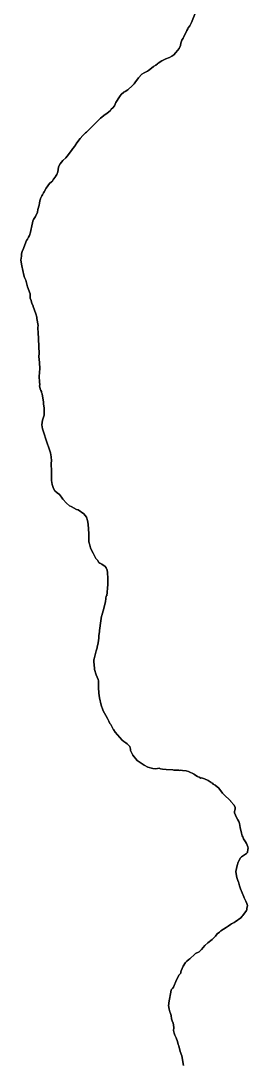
# Model space of a CAD drawing. Header units: inches. Extents: x 141448 to 685535, y 3466439 to 4099221.
# Drawn here: x 287913 to 291056, y 3979986 to 3994452 of the extents above; entities that cross this region are included whole.
import ezdxf

# ---------------------------------------------------------------- set-up
doc = ezdxf.new("R2010")
doc.units = ezdxf.units.IN
doc.header["$MEASUREMENT"] = 0
doc.layers.add('az_county', color=7, linetype='Continuous')

msp = doc.modelspace()

# ---------------------------------------------------------------- linework, layer by layer
at = {"layer": 'az_county'}
for points in [[(290330.75, 3994568.5), (290273.25, 3994428.75), (290248.03125, 3994382.5), (290229.25, 3994355.25), (290224.4375, 3994343.25), (290208.84375, 3994318.75), (290202.03125, 3994303), (290184.34375, 3994273.25), (290167.9375, 3994230.5), (290156.25, 3994211.5), (290140.9375, 3994182.5), (290127.75, 3994142.75), (290120.34375, 3994110.5), (290100.9375, 3994067.5), (290058.84375, 3994011.5), (290028.75, 3993978.5), (290002.34375, 3993961.75), (289968.03125, 3993944.75), (289916.9375, 3993925.5), (289864.4375, 3993899.25), (289812.25, 3993864.5), (289804.4375, 3993855), (289781.625, 3993836), (289749.625, 3993817), (289697.125, 3993776), (289678.34375, 3993764.5), (289663.03125, 3993752.5), (289616.9375, 3993732.75), (289586.75, 3993712), (289541.25, 3993663), (289487.53125, 3993591), (289477.84375, 3993580), (289457.4375, 3993557.5), (289391.25, 3993495), (289356.75, 3993474.5), (289336.625, 3993462.5), (289301.75, 3993432.5), (289288.125, 3993413), (289275.34375, 3993400.5), (289228.03125, 3993318), (289207.34375, 3993275.5), (289184.25, 3993248), (289163.84375, 3993228), (289151.53125, 3993211), (289129.125, 3993188.5), (289102.53125, 3993166.5), (289079.25, 3993151.5), (289012.9375, 3993102.5), (288995.03125, 3993082), (288870.03125, 3992958.25), (288819.625, 3992909), (288804.53125, 3992898.5), (288771.84375, 3992864.25), (288732.125, 3992819.5), (288685.75, 3992761.25), (288662.25, 3992724.25), (288657.53125, 3992714), (288633.03125, 3992682.5), (288620.84375, 3992670.25), (288600.03125, 3992637.5), (288554.75, 3992577.5), (288532.9375, 3992553.75), (288490.9375, 3992514), (288475.9375, 3992491.75), (288454.84375, 3992469.5), (288435.84375, 3992437.75), (288430.9375, 3992422), (288423.53125, 3992357.5), (288410.4375, 3992321.25), (288390.4375, 3992294.5), (288387.53125, 3992283), (288364.53125, 3992258.25), (288344.25, 3992226.5), (288337.84375, 3992219), (288309.25, 3992194.5), (288260.25, 3992130.25), (288235.03125, 3992083.5), (288223.34375, 3992066.25), (288213.125, 3992040.5), (288204.75, 3992028), (288185.625, 3991990.5), (288182.125, 3991983.5), (288173.125, 3991957.5), (288168.75, 3991922.25), (288167.75, 3991898), (288149.34375, 3991835.5), (288142.4375, 3991799), (288113.75, 3991739), (288086.9375, 3991696), (288075.625, 3991674), (288059.84375, 3991584.75), (288053.03125, 3991567.25), (288045.25, 3991523), (288031.84375, 3991477.5), (288019.25, 3991451.75), (288002.25, 3991426.75), (287991.03125, 3991406), (287951.75, 3991309.5), (287950.03125, 3991297.5), (287928.75, 3991253), (287923.25, 3991222), (287921.34375, 3991191.5), (287912.9375, 3991132), (287924.75, 3991056.25), (287952.125, 3990925.5), (287961.9375, 3990894), (287979.4375, 3990855.5), (287986.03125, 3990836.25), (288005.34375, 3990766), (288039.03125, 3990667.5), (288041.53125, 3990606.75), (288053.84375, 3990576.25), (288064.4375, 3990533), (288080.9375, 3990500.5), (288082.9375, 3990489), (288118.4375, 3990391.5), (288133.125, 3990344.5), (288134.84375, 3990326), (288153.03125, 3990226.5), (288149.03125, 3990201), (288151.25, 3990116.5), (288156.34375, 3990058.75), (288157.25, 3990002), (288161.34375, 3989979.75), (288160.625, 3989931), (288163.9375, 3989842.75), (288162.75, 3989795.5), (288167.53125, 3989762), (288168.03125, 3989710.5), (288172.84375, 3989630.25), (288164.25, 3989518.75), (288168.25, 3989447), (288173.9375, 3989406.5), (288172.125, 3989391.25), (288179.125, 3989349.5), (288189.9375, 3989328), (288196.03125, 3989312.5), (288198.625, 3989299), (288207.625, 3989279.25), (288218.34375, 3989222.5), (288225.53125, 3989169.75), (288226.03125, 3989135.5), (288233.34375, 3989087), (288236.25, 3989050), (288233.75, 3988986), (288212.53125, 3988914.5), (288204.53125, 3988851.5), (288213.9375, 3988794), (288223.03125, 3988765.25), (288271.84375, 3988610.5), (288302.53125, 3988517.5), (288323.625, 3988461), (288332.625, 3988408), (288334.125, 3988352), (288331.625, 3988319), (288333.53125, 3988289), (288330.75, 3988265), (288333.9375, 3988252.25), (288336.75, 3988211.75), (288336.25, 3988090), (288336.9375, 3988077.25), (288347.125, 3988023.5), (288357.125, 3987980.5), (288362.75, 3987968), (288384.25, 3987937.25), (288413.25, 3987908), (288444.84375, 3987885.5), (288475.25, 3987846.5), (288490.78125, 3987819.5), (288546.0625, 3987762.25), (288587.15625, 3987729), (288607.5625, 3987716.5), (288683.875, 3987677.5), (288706.375, 3987673), (288785.78125, 3987615), (288819.5625, 3987570), (288834.875, 3987522), (288842.15625, 3987474), (288851.78125, 3987341), (288850.78125, 3987270), (288852.96875, 3987231.5), (288856.375, 3987209.25), (288860.375, 3987200.5), (288874.875, 3987147), (288892.15625, 3987104), (288911.78125, 3987072.5), (288949.375, 3986996.5), (288970.46875, 3986972.5), (288990.15625, 3986943), (289004.375, 3986930.25), (289021.875, 3986924), (289032.0625, 3986918.25), (289078.65625, 3986884.5), (289090.96875, 3986869.5), (289106.15625, 3986835.25), (289111.0625, 3986804.5), (289117.65625, 3986720.5), (289117.46875, 3986636.75), (289102.15625, 3986479.5), (289090.65625, 3986480.5), (289088.78125, 3986443.5), (289082.875, 3986395.25), (289073.15625, 3986365), (289060.28125, 3986303), (289033.84375, 3986206.75), (289029.9375, 3986198.5), (289016.9375, 3986131.5), (288999.53125, 3985999.5), (288999.84375, 3985983.75), (288991.25, 3985924.5), (288991.25, 3985894), (288981.84375, 3985825.75), (288966.625, 3985768.5), (288966.34375, 3985757), (288963.75, 3985746.75), (288954.03125, 3985718.75), (288949.84375, 3985697.5), (288924.84375, 3985608), (288922.75, 3985593), (288923.03125, 3985552.5), (288924.34375, 3985536.75), (288930.84375, 3985460), (288953.75, 3985382), (288982.84375, 3985320), (288985.53125, 3985301.75), (288985.25, 3985196), (288992.625, 3985144.5), (288992.34375, 3985131), (288999.53125, 3985067.5), (289022.4375, 3984964.75), (289046.75, 3984899.5), (289047.125, 3984892), (289111.9375, 3984780.5), (289130.53125, 3984740.75), (289145.25, 3984709), (289157.125, 3984695.5), (289191.25, 3984630), (289195.9375, 3984625), (289217.84375, 3984589.5), (289312.53125, 3984478.75), (289335.84375, 3984458.75), (289364.25, 3984439.75), (289385.34375, 3984428.5), (289418.75, 3984392.75), (289428.84375, 3984354), (289429.75, 3984334.5), (289461.34375, 3984269), (289523.84375, 3984197.5), (289619.53125, 3984131.75), (289667.75, 3984102.5), (289737.53125, 3984087), (289781.4375, 3984083), (289827.34375, 3984088.5), (289845.4375, 3984078.75), (289871.625, 3984075.75), (289923.34375, 3984071), (290013.625, 3984068), (290030.625, 3984062.5), (290086.125, 3984060.25), (290100.25, 3984062.5), (290109.25, 3984059.75), (290125.25, 3984061.25), (290148.25, 3984056), (290198.25, 3984053), (290234.03125, 3984044.5), (290243.03125, 3984037), (290299.25, 3984011.75), (290307.75, 3984005), (290357.75, 3983974.5), (290377.625, 3983966), (290400.53125, 3983953.5), (290410.34375, 3983955), (290451.03125, 3983941.5), (290504.75, 3983917), (290531.84375, 3983898.75), (290544.53125, 3983892.5), (290552.34375, 3983885.5), (290564.4375, 3983880.25), (290573.34375, 3983870.5), (290600.53125, 3983854), (290650.84375, 3983813), (290703.25, 3983744), (290719.25, 3983723), (290812.53125, 3983635.5), (290817.25, 3983627.5), (290857.25, 3983580.75), (290875.4375, 3983549), (290877.9375, 3983523.5), (290872.125, 3983509), (290868.625, 3983487), (290870.125, 3983469.75), (290893.84375, 3983406.5), (290916.34375, 3983375.25), (290928.03125, 3983350), (290935.9375, 3983321), (290945.75, 3983265.25), (290966.75, 3983187), (290973.9375, 3983153.5), (290983.34375, 3983136), (290994.34375, 3983108.25), (291009.125, 3983083.25), (291021.625, 3983067.75), (291032.75, 3983046.25), (291053.125, 3982999.75), (291056.34375, 3982979), (291051.84375, 3982965), (291046.53125, 3982921.25), (291040.25, 3982910.75), (291034.75, 3982904.75), (290964.125, 3982859.25), (290953.53125, 3982847.75), (290924.34375, 3982797.75), (290918.75, 3982785.75), (290903.03125, 3982738.25), (290888.53125, 3982656), (290889.75, 3982626.75), (290899.53125, 3982573.75), (290917.34375, 3982520.25), (290922.125, 3982513.5), (290939.34375, 3982460), (290950.53125, 3982415.25), (290999.53125, 3982304.75), (291002.84375, 3982290.5), (291017.03125, 3982266.25), (291026.9375, 3982243.75), (291040.9375, 3982212), (291046.53125, 3982187.5), (291040.03125, 3982143.75), (291036.75, 3982127.25), (291032.84375, 3982118.25), (290983.125, 3982047), (290974.4375, 3982039.75), (290953.75, 3982014), (290878.25, 3981961.25), (290865.125, 3981949.25), (290826.9375, 3981931), (290814.53125, 3981920.75), (290779.34375, 3981899.75), (290755.03125, 3981878.75), (290680.84375, 3981835), (290659.25, 3981816.25), (290630.53125, 3981791.5), (290605.53125, 3981760.25), (290582.4375, 3981738), (290575.625, 3981733.75), (290558.75, 3981714.25), (290498.53125, 3981666.5), (290458.84375, 3981632.25), (290412.4375, 3981574.75), (290380.625, 3981541.75), (290330.75, 3981519), (290317.75, 3981510), (290249.25, 3981445.5), (290236.84375, 3981438.25), (290208.34375, 3981413.75), (290188.34375, 3981393.5), (290158, 3981344.75), (290131, 3981281), (290126.5, 3981267.25), (290123.71875, 3981248.75), (290112.3125, 3981233.25), (290098, 3981218.75), (290055.90625, 3981131), (290035.21875, 3981077.75), (290023.09375, 3981052.75), (290011.8125, 3981036.5), (289996.8125, 3981022.75), (289993.71875, 3981015.5), (289985.09375, 3980985.75), (289964.8125, 3980863.25), (289957.5, 3980832.25), (289958.5, 3980821.25), (289954.3125, 3980798.75), (289962.5, 3980749), (289972.71875, 3980711.5), (289976.3125, 3980701), (289991.09375, 3980659.75), (289998.71875, 3980613.75), (290005.5, 3980587.75), (290018.21875, 3980554), (290022.5, 3980530.25), (290026.59375, 3980489.75), (290023.40625, 3980454.75), (290033, 3980415.5), (290042.8125, 3980390.25), (290061.5, 3980352.75), (290081.21875, 3980300.75), (290087.71875, 3980257.25), (290095.8125, 3980238.75), (290116.71875, 3980160.75), (290139.3125, 3980101.5), (290162.71875, 3979967.25)], [(290162.71875, 3979967.25), (290139.3125, 3980101.5), (290116.71875, 3980160.75), (290095.8125, 3980238.75), (290087.71875, 3980257.25), (290081.21875, 3980300.75), (290061.5, 3980352.75), (290042.8125, 3980390.25), (290033, 3980415.5), (290023.40625, 3980454.75), (290026.59375, 3980489.75), (290022.5, 3980530.25), (290018.21875, 3980554), (290005.5, 3980587.75), (289998.71875, 3980613.75), (289991.09375, 3980659.75), (289976.3125, 3980701), (289972.71875, 3980711.5), (289962.5, 3980749), (289954.3125, 3980798.75), (289958.5, 3980821.25), (289957.5, 3980832.25), (289964.8125, 3980863.25), (289985.09375, 3980985.75), (289993.71875, 3981015.5), (289996.8125, 3981022.75), (290011.8125, 3981036.5), (290023.09375, 3981052.75), (290035.21875, 3981077.75), (290055.90625, 3981131), (290098, 3981218.75), (290112.3125, 3981233.25), (290123.71875, 3981248.75), (290126.5, 3981267.25), (290131, 3981281), (290158, 3981344.75), (290188.34375, 3981393.5), (290208.34375, 3981413.75), (290236.84375, 3981438.25), (290249.25, 3981445.5), (290317.75, 3981510), (290330.75, 3981519), (290380.625, 3981541.75), (290412.4375, 3981574.75), (290458.84375, 3981632.25), (290498.53125, 3981666.5), (290558.75, 3981714.25), (290575.625, 3981733.75), (290582.4375, 3981738), (290605.53125, 3981760.25), (290630.53125, 3981791.5), (290659.25, 3981816.25), (290680.84375, 3981835), (290755.03125, 3981878.75), (290779.34375, 3981899.75), (290814.53125, 3981920.75), (290826.9375, 3981931), (290865.125, 3981949.25), (290878.25, 3981961.25), (290953.75, 3982014), (290974.4375, 3982039.75), (290983.125, 3982047), (291032.84375, 3982118.25), (291036.75, 3982127.25), (291040.03125, 3982143.75), (291046.53125, 3982187.5), (291040.9375, 3982212), (291026.9375, 3982243.75), (291017.03125, 3982266.25), (291002.84375, 3982290.5), (290999.53125, 3982304.75), (290950.53125, 3982415.25), (290939.34375, 3982460), (290922.125, 3982513.5), (290917.34375, 3982520.25), (290899.53125, 3982573.75), (290889.75, 3982626.75), (290888.53125, 3982656), (290903.03125, 3982738.25), (290918.75, 3982785.75), (290924.34375, 3982797.75), (290953.53125, 3982847.75), (290964.125, 3982859.25), (291034.75, 3982904.75), (291040.25, 3982910.75), (291046.53125, 3982921.25), (291051.84375, 3982965), (291056.34375, 3982979), (291053.125, 3982999.75), (291032.75, 3983046.25), (291021.625, 3983067.75), (291009.125, 3983083.25), (290994.34375, 3983108.25), (290983.34375, 3983136), (290973.9375, 3983153.5), (290966.75, 3983187), (290945.75, 3983265.25), (290935.9375, 3983321), (290928.03125, 3983350), (290916.34375, 3983375.25), (290893.84375, 3983406.5), (290870.125, 3983469.75), (290868.625, 3983487), (290872.125, 3983509), (290877.9375, 3983523.5), (290875.4375, 3983549), (290857.25, 3983580.75), (290817.25, 3983627.5), (290812.53125, 3983635.5), (290719.25, 3983723), (290703.25, 3983744), (290650.84375, 3983813), (290600.53125, 3983854), (290573.34375, 3983870.5), (290564.4375, 3983880.25), (290552.34375, 3983885.5), (290544.53125, 3983892.5), (290531.84375, 3983898.75), (290504.75, 3983917), (290451.03125, 3983941.5), (290410.34375, 3983955), (290400.53125, 3983953.5), (290377.625, 3983966), (290357.75, 3983974.5), (290307.75, 3984005), (290299.25, 3984011.75), (290243.03125, 3984037), (290234.03125, 3984044.5), (290198.25, 3984053), (290148.25, 3984056), (290125.25, 3984061.25), (290109.25, 3984059.75), (290100.25, 3984062.5), (290086.125, 3984060.25), (290030.625, 3984062.5), (290013.625, 3984068), (289923.34375, 3984071), (289871.625, 3984075.75), (289845.4375, 3984078.75), (289827.34375, 3984088.5), (289781.4375, 3984083), (289737.53125, 3984087), (289667.75, 3984102.5), (289619.53125, 3984131.75), (289523.84375, 3984197.5), (289461.34375, 3984269), (289429.75, 3984334.5), (289428.84375, 3984354), (289418.75, 3984392.75), (289385.34375, 3984428.5), (289364.25, 3984439.75), (289335.84375, 3984458.75), (289312.53125, 3984478.75), (289217.84375, 3984589.5), (289195.9375, 3984625), (289191.25, 3984630), (289157.125, 3984695.5), (289145.25, 3984709), (289130.53125, 3984740.75), (289111.9375, 3984780.5), (289047.125, 3984892), (289046.75, 3984899.5), (289022.4375, 3984964.75), (288999.53125, 3985067.5), (288992.34375, 3985131), (288992.625, 3985144.5), (288985.25, 3985196), (288985.53125, 3985301.75), (288982.84375, 3985320), (288953.75, 3985382), (288930.84375, 3985460), (288924.34375, 3985536.75), (288923.03125, 3985552.5), (288922.75, 3985593), (288924.84375, 3985608), (288949.84375, 3985697.5), (288954.03125, 3985718.75), (288963.75, 3985746.75), (288966.34375, 3985757), (288966.625, 3985768.5), (288981.84375, 3985825.75), (288991.25, 3985894), (288991.25, 3985924.5), (288999.84375, 3985983.75), (288999.53125, 3985999.5), (289016.9375, 3986131.5), (289029.9375, 3986198.5), (289033.84375, 3986206.75), (289060.28125, 3986303), (289073.15625, 3986365), (289082.875, 3986395.25), (289088.78125, 3986443.5), (289090.65625, 3986480.5), (289102.15625, 3986479.5), (289117.46875, 3986636.75), (289117.65625, 3986720.5), (289111.0625, 3986804.5), (289106.15625, 3986835.25), (289090.96875, 3986869.5), (289078.65625, 3986884.5), (289032.0625, 3986918.25), (289021.875, 3986924), (289004.375, 3986930.25), (288990.15625, 3986943), (288970.46875, 3986972.5), (288949.375, 3986996.5), (288911.78125, 3987072.5), (288892.15625, 3987104), (288874.875, 3987147), (288860.375, 3987200.5), (288856.375, 3987209.25), (288852.96875, 3987231.5), (288850.78125, 3987270), (288851.78125, 3987341), (288842.15625, 3987474), (288834.875, 3987522), (288819.5625, 3987570), (288785.78125, 3987615), (288706.375, 3987673), (288683.875, 3987677.5), (288607.5625, 3987716.5), (288587.15625, 3987729), (288546.0625, 3987762.25), (288490.78125, 3987819.5), (288475.25, 3987846.5), (288444.84375, 3987885.5), (288413.25, 3987908), (288384.25, 3987937.25), (288362.75, 3987968), (288357.125, 3987980.5), (288347.125, 3988023.5), (288336.9375, 3988077.25), (288336.25, 3988090), (288336.75, 3988211.75), (288333.9375, 3988252.25), (288330.75, 3988265), (288333.53125, 3988289), (288331.625, 3988319), (288334.125, 3988352), (288332.625, 3988408), (288323.625, 3988461), (288302.53125, 3988517.5), (288271.84375, 3988610.5), (288223.03125, 3988765.25), (288213.9375, 3988794), (288204.53125, 3988851.5), (288212.53125, 3988914.5), (288233.75, 3988986), (288236.25, 3989050), (288233.34375, 3989087), (288226.03125, 3989135.5), (288225.53125, 3989169.75), (288218.34375, 3989222.5), (288207.625, 3989279.25), (288198.625, 3989299), (288196.03125, 3989312.5), (288189.9375, 3989328), (288179.125, 3989349.5), (288172.125, 3989391.25), (288173.9375, 3989406.5), (288168.25, 3989447), (288164.25, 3989518.75), (288172.84375, 3989630.25), (288168.03125, 3989710.5), (288167.53125, 3989762), (288162.75, 3989795.5), (288163.9375, 3989842.75), (288160.625, 3989931), (288161.34375, 3989979.75), (288157.25, 3990002), (288156.34375, 3990058.75), (288151.25, 3990116.5), (288149.03125, 3990201), (288153.03125, 3990226.5), (288134.84375, 3990326), (288133.125, 3990344.5), (288118.4375, 3990391.5), (288082.9375, 3990489), (288080.9375, 3990500.5), (288064.4375, 3990533), (288053.84375, 3990576.25), (288041.53125, 3990606.75), (288039.03125, 3990667.5), (288005.34375, 3990766), (287986.03125, 3990836.25), (287979.4375, 3990855.5), (287961.9375, 3990894), (287952.125, 3990925.5), (287924.75, 3991056.25), (287912.9375, 3991132), (287921.34375, 3991191.5), (287923.25, 3991222), (287928.75, 3991253), (287950.03125, 3991297.5), (287951.75, 3991309.5), (287991.03125, 3991406), (288002.25, 3991426.75), (288019.25, 3991451.75), (288031.84375, 3991477.5), (288045.25, 3991523), (288053.03125, 3991567.25), (288059.84375, 3991584.75), (288075.625, 3991674), (288086.9375, 3991696), (288113.75, 3991739), (288142.4375, 3991799), (288149.34375, 3991835.5), (288167.75, 3991898), (288168.75, 3991922.25), (288173.125, 3991957.5), (288182.125, 3991983.5), (288185.625, 3991990.5), (288204.75, 3992028), (288213.125, 3992040.5), (288223.34375, 3992066.25), (288235.03125, 3992083.5), (288260.25, 3992130.25), (288309.25, 3992194.5), (288337.84375, 3992219), (288344.25, 3992226.5), (288364.53125, 3992258.25), (288387.53125, 3992283), (288390.4375, 3992294.5), (288410.4375, 3992321.25), (288423.53125, 3992357.5), (288430.9375, 3992422), (288435.84375, 3992437.75), (288454.84375, 3992469.5), (288475.9375, 3992491.75), (288490.9375, 3992514), (288532.9375, 3992553.75), (288554.75, 3992577.5), (288600.03125, 3992637.5), (288620.84375, 3992670.25), (288633.03125, 3992682.5), (288657.53125, 3992714), (288662.25, 3992724.25), (288685.75, 3992761.25), (288732.125, 3992819.5), (288771.84375, 3992864.25), (288804.53125, 3992898.5), (288819.625, 3992909), (288870.03125, 3992958.25), (288995.03125, 3993082), (289012.9375, 3993102.5), (289079.25, 3993151.5), (289102.53125, 3993166.5), (289129.125, 3993188.5), (289151.53125, 3993211), (289163.84375, 3993228), (289184.25, 3993248), (289207.34375, 3993275.5), (289228.03125, 3993318), (289275.34375, 3993400.5), (289288.125, 3993413), (289301.75, 3993432.5), (289336.625, 3993462.5), (289356.75, 3993474.5), (289391.25, 3993495), (289457.4375, 3993557.5), (289477.84375, 3993580), (289487.53125, 3993591), (289541.25, 3993663), (289586.75, 3993712), (289616.9375, 3993732.75), (289663.03125, 3993752.5), (289678.34375, 3993764.5), (289697.125, 3993776), (289749.625, 3993817), (289781.625, 3993836), (289804.4375, 3993855), (289812.25, 3993864.5), (289864.4375, 3993899.25), (289916.9375, 3993925.5), (289968.03125, 3993944.75), (290002.34375, 3993961.75), (290028.75, 3993978.5), (290058.84375, 3994011.5), (290100.9375, 3994067.5), (290120.34375, 3994110.5), (290127.75, 3994142.75), (290140.9375, 3994182.5), (290156.25, 3994211.5), (290167.9375, 3994230.5), (290184.34375, 3994273.25), (290202.03125, 3994303), (290208.84375, 3994318.75), (290224.4375, 3994343.25), (290229.25, 3994355.25), (290248.03125, 3994382.5), (290273.25, 3994428.75), (290330.75, 3994568.5)]]:
    msp.add_lwpolyline(points, dxfattribs=at)

doc.saveas('drawing.dxf')
